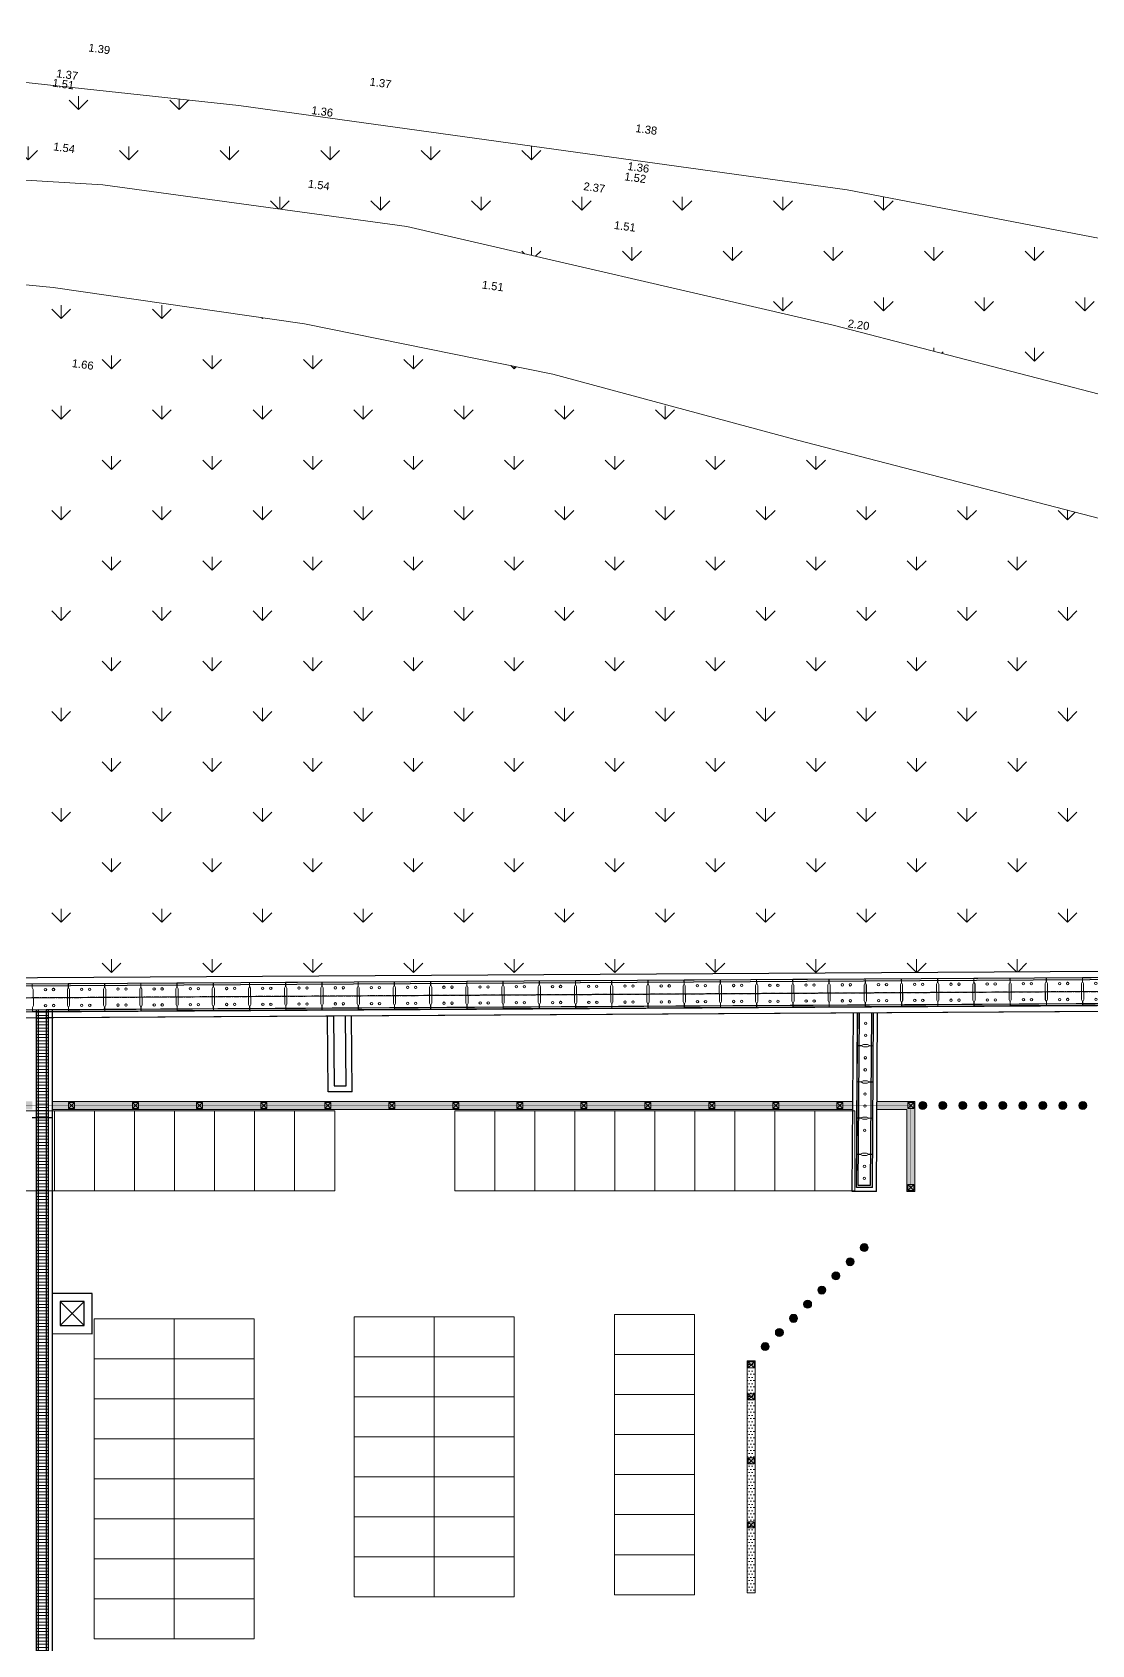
# Model space of a CAD drawing. Header units: millimetres. Extents: x -286774 to 170591, y -126585 to 81607.
# Drawn here: x 9750 to 36223, y 4274 to 44570 of the extents above; entities that cross this region are included whole.
import ezdxf

# ---------------------------------------------------------------- set-up
doc = ezdxf.new("R2010")
doc.units = ezdxf.units.MM
doc.header["$LTSCALE"] = 100
doc.header["$MEASUREMENT"] = 0
doc.linetypes.add('CENTERX2', pattern=[4, 2.5, -0.5, 0.5, -0.5])
for name, color, linetype, lineweight in [('1.Fence Wall', 2, 'Continuous', 15), ('ARC-VIEW', 90, 'Continuous', 5), ('ARC_HATCH', 8, 'Continuous', 9), ('BOLLARD', 221, 'Continuous', 5), ('Fence', 1, 'Continuous', 9), ('net thay', 7, 'Continuous', 9), ('TAN CANG-profile- REVISE1$0$8', 17, 'Continuous', 0), ('trench cover', 74, 'Continuous', 0), ('UPVC D90', 6, 'Continuous', 30), ('X-FENCE_Suoi Tien Substation_Fence at yards_Elevation$0$$1$XBASE SUOI TIEN$0$A-Hatch', 8, 'Continuous', 5)]:
    doc.layers.add(name, color=color, linetype=linetype, lineweight=lineweight)
doc.layers.add('ARC-PAKING-AR', color=9, linetype='Continuous', lineweight=0, true_color=0x808080)
for name, color, linetype in [('detail', 7, 'Continuous'), ('L1-DRAINAGE-LONG_DITCH', 6, 'Continuous'), ('L1-DRAINAGE-TRANS_PIPE', 230, 'CENTERX2')]:
    doc.layers.add(name, color=color, linetype=linetype)
doc.layers.add('Elevation', color=1, linetype='Continuous', plot=False)
doc.styles.get("Standard").update_dxf_attribs({"font": 'arial.ttf'})
pattern_1 = [(4e-10, (-28297.21, 2.145), (39.6875, 79.375), [0, -79.375])]

# ---------------------------------------------------------------- blocks, each defined once
blk = doc.blocks.new('c1')
at = {"layer": 'trench cover'}
blk.add_lwpolyline([(875, 345), (875, 250), (850, 200), (850, -200), (875, -250), (875, -345), (-25, -345), (-25, -250), (0, -200), (0, 200), (-25, 250), (-25, 345)], close=True, dxfattribs=at)
for centre in [(304, 200), (504, 200), (304, -200), (504, -200)]:
    blk.add_circle(centre, 30, dxfattribs=at)
blk = doc.blocks.new('*U28')
at = {"layer": 'trench cover', "xscale": 0.001, "yscale": 0.001, "zscale": 0.001}
blk.add_blockref('c1', (-0.425, 0), dxfattribs=at)
blk = doc.blocks.new('*U29')
at = {"layer": 'trench cover'}
for p in [(91.405, 0), (92.31, 0), (93.215, 0), (94.12, 0), (95.025, 0), (95.93, 0), (96.835, 0), (97.74, 0), (98.645, 0), (99.55, 0), (100.455, 0), (101.36, 0), (102.265, 0), (103.17, 0), (104.075, 0), (104.98, 0), (105.885, 0), (106.79, 0), (107.695, 0), (108.6, 0), (109.505, 0), (110.41, 0), (111.315, 0), (112.22, 0), (113.125, 0), (114.03, 0), (114.935, 0), (115.84, 0), (116.745, 0), (117.65, 0)]:
    blk.add_blockref('*U28', p, dxfattribs=at)
blk = doc.blocks.new('ttc')
at = {"layer": 'L1-DRAINAGE-LONG_DITCH', "ltscale": 0.8, "flags": 128}
for points in [[(-14.775, 3.366), (135.514, 24.94)], [(-14.605, 3.239), (135.387, 24.771)], [(-11.113, -15.713), (-12.346, -6.258), (-12.815, -4.308), (-13.813, 2.645), (135.486, 24.078)], [(-10.964, -15.694), (-12.198, -6.23), (-12.667, -4.279), (-13.643, 2.518), (135.656, 23.951)], [(98.563, 14.11), (97.985, 18.543)], [(97.968, 14.028), (97.391, 18.458)], [(98.054, 14.141), (97.49, 18.471)], [(98.451, 14.196), (97.886, 18.53)], [(84.651, 14.709), (84.381, 16.59)], [(85.245, 14.794), (84.975, 16.675)], [(85.245, 14.794), (84.651, 14.709)], [(98.563, 14.11), (97.968, 14.028)], [(98.451, 14.196), (98.054, 14.141)]]:
    blk.add_lwpolyline(points, dxfattribs=at)
at = {"layer": 'L1-DRAINAGE-LONG_DITCH', "ltscale": 0.3}
for points in [[(-14.549, 3.196), (135.344, 24.714)], [(-13.869, 2.688), (135.429, 24.12)], [(97.837, 18.521), (98.393, 14.237), (98.095, 14.198), (97.54, 18.479)], [(84.53, 16.611), (84.779, 14.879), (85.076, 14.922), (84.827, 16.654)]]:
    blk.add_lwpolyline(points, dxfattribs=at)
at = {"layer": 'L1-DRAINAGE-TRANS_PIPE', "ltscale": 0.5, "flags": 128}
blk.add_lwpolyline([(-14.209, 2.942), (135.387, 24.417)], dxfattribs=at)
at = {"layer": 'trench cover'}
blk.add_lwpolyline([(97.495, 18.472), (97.601, 17.66), (97.695, 17.672), (97.741, 17.704), (97.841, 17.717), (97.893, 17.698), (97.988, 17.71), (97.881, 18.528)], dxfattribs=at)
for points in [[(97.988, 17.706), (97.894, 17.693), (97.848, 17.662), (97.749, 17.649), (97.696, 17.667), (97.602, 17.655), (97.718, 16.763), (97.812, 16.775), (97.858, 16.806), (97.958, 16.819), (98.01, 16.801), (98.105, 16.813)], [(98.105, 16.808), (98.011, 16.796), (97.965, 16.765), (97.866, 16.752), (97.813, 16.77), (97.719, 16.758), (97.835, 15.865), (97.929, 15.878), (97.975, 15.909), (98.075, 15.922), (98.127, 15.903), (98.222, 15.916)], [(98.222, 15.911), (98.128, 15.898), (98.082, 15.867), (97.982, 15.854), (97.93, 15.873), (97.835, 15.86), (97.952, 14.968), (98.046, 14.98), (98.092, 15.011), (98.191, 15.024), (98.244, 15.006), (98.338, 15.018)], [(98.058, 14.155), (98.445, 14.202), (98.339, 15.013), (98.245, 15.001), (98.199, 14.97), (98.099, 14.957), (98.047, 14.975), (97.952, 14.963)]]:
    blk.add_lwpolyline(points, close=True, dxfattribs=at)
for centre in [(97.727, 18.241), (97.766, 17.944), (97.834, 17.383), (97.872, 17.085), (97.951, 16.485), (97.989, 16.188), (98.068, 15.588), (98.184, 14.691), (98.223, 14.393)]:
    blk.add_circle(centre, 0.03, dxfattribs=at)
at = {"layer": 'trench cover', "rotation": 8.169265610718904}
blk.add_blockref('*U29', (-13.021, 3.113), dxfattribs=at)
blk = doc.blocks.new('packing-ar')
at = {"layer": 'ARC-PAKING-AR'}
for points in [[(78.057, 30.7), (79.057, 30.7), (79.057, 32.7), (78.057, 32.7)], [(79.057, 30.7), (80.057, 30.7), (80.057, 32.7), (79.057, 32.7)], [(80.057, 30.7), (81.057, 30.7), (81.057, 32.7), (80.057, 32.7)], [(81.057, 30.7), (82.057, 30.7), (82.057, 32.7), (81.057, 32.7)], [(82.057, 30.7), (83.057, 30.7), (83.057, 32.7), (82.057, 32.7)], [(83.057, 30.7), (84.057, 30.7), (84.057, 32.7), (83.057, 32.7)], [(84.057, 30.7), (85.057, 30.7), (85.057, 32.7), (84.057, 32.7)], [(85.057, 30.7), (86.057, 30.7), (86.057, 32.7), (85.057, 32.7)], [(89.057, 30.7), (90.057, 30.7), (90.057, 32.7), (89.057, 32.7)], [(90.057, 30.7), (91.057, 30.7), (91.057, 32.7), (90.057, 32.7)], [(91.057, 30.7), (92.057, 30.7), (92.057, 32.7), (91.057, 32.7)], [(92.057, 30.7), (93.057, 30.7), (93.057, 32.7), (92.057, 32.7)], [(93.057, 30.7), (94.057, 30.7), (94.057, 32.7), (93.057, 32.7)], [(94.057, 30.7), (95.057, 30.7), (95.057, 32.7), (94.057, 32.7)], [(95.057, 30.7), (96.057, 30.7), (96.057, 32.7), (95.057, 32.7)], [(96.057, 30.7), (97.057, 30.7), (97.057, 32.7), (96.057, 32.7)], [(97.057, 30.7), (98.057, 30.7), (98.057, 32.7), (97.057, 32.7)], [(98.057, 30.7), (99.057, 30.7), (99.057, 32.7), (98.057, 32.7)], [(82.045, 27.502), (82.045, 26.502), (80.045, 26.502), (80.045, 27.502)], [(82.045, 27.502), (82.045, 26.502), (84.045, 26.502), (84.045, 27.502)], [(88.545, 27.552), (88.545, 26.552), (86.545, 26.552), (86.545, 27.552)], [(88.545, 27.552), (88.545, 26.552), (90.545, 26.552), (90.545, 27.552)], [(95.045, 27.606), (95.045, 26.606), (93.045, 26.606), (93.045, 27.606)], [(95.045, 26.606), (95.045, 25.606), (93.045, 25.606), (93.045, 26.606)], [(82.045, 26.502), (82.045, 25.502), (80.045, 25.502), (80.045, 26.502)], [(82.045, 26.502), (82.045, 25.502), (84.045, 25.502), (84.045, 26.502)], [(88.545, 26.552), (88.545, 25.552), (86.545, 25.552), (86.545, 26.552)], [(88.545, 26.552), (88.545, 25.552), (90.545, 25.552), (90.545, 26.552)], [(82.045, 25.502), (82.045, 24.502), (80.045, 24.502), (80.045, 25.502)], [(82.045, 25.502), (82.045, 24.502), (84.045, 24.502), (84.045, 25.502)], [(88.545, 25.552), (88.545, 24.552), (86.545, 24.552), (86.545, 25.552)], [(88.545, 25.552), (88.545, 24.552), (90.545, 24.552), (90.545, 25.552)], [(95.045, 25.606), (95.045, 24.606), (93.045, 24.606), (93.045, 25.606)], [(95.045, 24.606), (95.045, 23.606), (93.045, 23.606), (93.045, 24.606)], [(82.045, 24.502), (82.045, 23.502), (80.045, 23.502), (80.045, 24.502)], [(82.045, 24.502), (82.045, 23.502), (84.045, 23.502), (84.045, 24.502)], [(88.545, 24.552), (88.545, 23.552), (86.545, 23.552), (86.545, 24.552)], [(88.545, 24.552), (88.545, 23.552), (90.545, 23.552), (90.545, 24.552)], [(82.045, 23.502), (82.045, 22.502), (80.045, 22.502), (80.045, 23.502)], [(82.045, 23.502), (82.045, 22.502), (84.045, 22.502), (84.045, 23.502)], [(88.545, 23.552), (88.545, 22.552), (86.545, 22.552), (86.545, 23.552)], [(88.545, 23.552), (88.545, 22.552), (90.545, 22.552), (90.545, 23.552)], [(95.045, 23.606), (95.045, 22.606), (93.045, 22.606), (93.045, 23.606)], [(95.045, 22.606), (95.045, 21.606), (93.045, 21.606), (93.045, 22.606)], [(82.045, 22.502), (82.045, 21.502), (80.045, 21.502), (80.045, 22.502)], [(82.045, 22.502), (82.045, 21.502), (84.045, 21.502), (84.045, 22.502)], [(88.545, 22.552), (88.545, 21.552), (86.545, 21.552), (86.545, 22.552)], [(88.545, 22.552), (88.545, 21.552), (90.545, 21.552), (90.545, 22.552)], [(82.045, 21.502), (82.045, 20.502), (80.045, 20.502), (80.045, 21.502)], [(82.045, 21.502), (82.045, 20.502), (84.045, 20.502), (84.045, 21.502)], [(88.545, 21.552), (88.545, 20.552), (86.545, 20.552), (86.545, 21.552)], [(88.545, 21.552), (88.545, 20.552), (90.545, 20.552), (90.545, 21.552)], [(95.045, 21.606), (95.045, 20.606), (93.045, 20.606), (93.045, 21.606)], [(82.045, 20.502), (82.045, 19.502), (80.045, 19.502), (80.045, 20.502)], [(82.045, 20.502), (82.045, 19.502), (84.045, 19.502), (84.045, 20.502)]]:
    blk.add_lwpolyline(points, close=True, dxfattribs=at)
blk = doc.blocks.new('bollard H')
at = {"layer": 'BOLLARD'}
h = blk.add_hatch(color=256, dxfattribs=at)
h.dxf.hatch_style = 1
h.set_gradient(color1=(128, 128, 128), tint=1, name='SPHERICAL')
edge = h.paths.add_edge_path()
edge.add_arc((0, 0), 0.1, -7.8306, 352.1694)
blk.add_circle((0, 0), 0.1, dxfattribs=at)
blk = doc.blocks.new('*U88')
at = {"layer": 'BOLLARD', "xscale": 999.9999999999999, "yscale": 999.9999999999999, "zscale": 999.9999999999999, "rotation": 277.8305783406321}
blk.add_blockref('bollard H', (0, 0), dxfattribs=at)
blk = doc.blocks.new('*U89')
at = {"layer": 'BOLLARD'}
for p in [(8421, 1158), (8916, 1226), (9411, 1294), (9907, 1362), (10402, 1431), (10897, 1499), (5449, 749), (5944, 817), (6439, 886), (6935, 954), (7430, 1022), (7925, 1090), (2477, 341), (2972, 409), (3467, 477), (3963, 545), (4458, 613), (4953, 681), (0, 0), (495, 68), (991, 136), (1486, 204), (1981, 272)]:
    blk.add_blockref('*U88', p, dxfattribs=at)
blk = doc.blocks.new('*U84')
at = {"layer": 'BOLLARD', "xscale": 1000, "yscale": 1000, "zscale": 1000, "rotation": 7.830578339736208}
blk.add_blockref('bollard H', (0, 0), dxfattribs=at)
blk = doc.blocks.new('*U85')
at = {"layer": 'BOLLARD'}
for p in [(-477, 3467), (-409, 2972), (-341, 2477), (-272, 1981), (-204, 1486), (-136, 991), (-68, 495), (0, 0)]:
    blk.add_blockref('*U84', p, dxfattribs=at)
blk = doc.blocks.new('TRU D60')
at = {"layer": 'Fence'}
for p, q in [((-99532, -940350), (-99382, -940200)), ((-99532, -940200), (-99382, -940350))]:
    blk.add_line(p, q, dxfattribs=at)
blk.add_lwpolyline([(-99532, -940350), (-99382, -940350), (-99382, -940200), (-99532, -940200)], close=True, dxfattribs=at)
blk = doc.blocks.new('*U105')
at = {"layer": 'UPVC D90'}
blk.add_blockref('TRU D60', (99457, 940275), dxfattribs=at)
blk = doc.blocks.new('*U106')
at = {"layer": 'detail'}
for p in [(0, 0), (1600, 0), (3200, 0), (4800, 0), (6400, 0), (8000, 0), (9600, 0), (11200, 0), (12800, 0), (14400, 0), (16000, 0), (17600, 0), (19200, 0), (20800, 0), (22400, 0), (24000, 0)]:
    blk.add_blockref('*U105', p, dxfattribs=at)
blk = doc.blocks.new('*U107')
at = {"layer": 'UPVC D90', "rotation": 7.780999999999881}
blk.add_blockref('TRU D60', (-28760, 945083), dxfattribs=at)
blk = doc.blocks.new('*U108')
at = {"layer": 'net thay'}
blk.add_blockref('*U107', (0, 0), dxfattribs=at)
blk = doc.blocks.new('*U109')
at = {"layer": 'UPVC D90', "rotation": 7.780999999999881}
blk.add_blockref('TRU D60', (-28760, 945083), dxfattribs=at)
blk = doc.blocks.new('*U110')
at = {"layer": 'net thay'}
blk.add_blockref('*U109', (0, 0), dxfattribs=at)

msp = doc.modelspace()

# ---------------------------------------------------------------- hatches: boundary and pattern name
at = {"layer": 'ARC_HATCH'}
h = msp.add_hatch(dxfattribs=at)
h.set_pattern_fill('ANSI31', color=256, scale=25, angle=127.1694)
h.set_pattern_definition([(180, (-28264.71, 0.46), (6e-10, -79.375), [])])
h.paths.add_polyline_path([(10150, -20008), (10150, 20102), (9850, 20102), (9850, -20010)])
h = msp.add_hatch(dxfattribs=at)
h.set_pattern_fill('DOTS', color=256, scale=50, angle=-7.8306)
h.set_pattern_definition(pattern_1)
h.paths.add_polyline_path([(5753, 17850), (5751, 17650), (5756, 17650), (5758, 17850)])
h.paths.add_polyline_path([(5358, 17850), (5356, 17650), (5361, 17650), (5363, 17850)])
h.paths.add_polyline_path([(5256, 17650), (5258, 17850), (-8800, 17850), (-8800, 6190), (-8600, 6190), (-8600, 17650)])
h.paths.add_polyline_path([(30857, 17850), (30856, 17650), (31600, 17650), (31600, 15600), (31800, 15600), (31800, 17850)])
h.paths.add_polyline_path([(9750, 17650), (9750, 17850), (5858, 17850), (5856, 17650)])
h.paths.add_polyline_path([(10250, 17850), (10250, 17650), (30256, 17650), (30257, 17850)])
h = msp.add_hatch(dxfattribs=at)
h.set_pattern_fill('DOTS', color=256, scale=50, angle=-7.8306)
h.set_pattern_definition(pattern_1)
h.paths.add_polyline_path([(27610, 11370), (27810, 11370), (27810, 5570), (27610, 5570)])
at = {"layer": 'TAN CANG-profile- REVISE1$0$8'}
h = msp.add_hatch(dxfattribs=at)
h.set_pattern_fill('GRASS', color=256, scale=70, angle=-7.8306)
h.set_pattern_definition([(90, (-1001169.8, -484145.6), (-1257.2359, 1257.2359), [333.375, -2181.0967]), (45, (-1001169.8, -484145.6), (-1257.2359, 1257.2359), [333.375, -1444.625]), (135, (-1001169.8, -484145.6), (-1257.2359, -1257.2359), [333.375, -1444.625])])
edge = h.paths.add_edge_path()
edge.add_line((71515, 22253), (71830, 22569))
edge.add_line((71830, 22569), (68111, 26271))
edge.add_line((68111, 26271), (63823, 29521))
edge.add_line((63823, 29521), (59036, 32227))
edge.add_line((59036, 32227), (52176, 35062))
edge.add_line((52176, 35062), (45019, 37352))
edge.add_line((45019, 37352), (37640, 39181))
edge.add_line((37640, 39181), (30114, 40633))
edge.add_line((30114, 40633), (14916, 42739))
edge.add_line((14916, 42739), (18, 44339))
edge.add_line((18, 44339), (-3470, 44570))
edge.add_line((-3470, 44570), (-3483, 44371))
edge.add_arc((-3800, 39581), 4800, 86.2115, 150.9603)
edge.add_line((-7997, 41911), (11513, 40761))
edge.add_line((11513, 40761), (19111, 39716))
edge.add_line((19111, 39716), (29760, 37252))
edge.add_line((29760, 37252), (50256, 31936))
edge.add_line((50256, 31936), (59968, 28103))
edge.add_line((59968, 28103), (64633, 25714))
edge.add_line((64633, 25714), (69333, 23569))
edge.add_line((69333, 23569), (71827, 21728))
edge.add_line((71827, 21728), (72021, 21593))
edge.add_line((72021, 21593), (71515, 22253))
h = msp.add_hatch(dxfattribs=at)
h.set_pattern_fill('GRASS', color=256, scale=70, angle=-7.8306)
h.set_pattern_definition([(90, (-806730.6, -593718), (-1257.2359, 1257.2359), [333.375, -2181.0967]), (45, (-806730.6, -593718), (-1257.236, 1257.236), [333.375, -1444.625]), (135, (-806730.6, -593718), (-1257.236, -1257.236), [333.375, -1444.625])])
h.paths.add_polyline_path([(28867, 34379), (22755, 36028), (16552, 37283), (10271, 38194), (3925, 38811), (-8600, 39352), (-8600, 20837), (67069, 21284), (63284, 23152), (58584, 25297), (49362, 29063)])

# ---------------------------------------------------------------- linework, layer by layer
at = {"flags": 128}
for points in [[(9750, 17450), (10250, 17450)], [(10450, 12851), (11050, 12251)], [(11050, 12851), (10450, 12251)]]:
    msp.add_lwpolyline(points, dxfattribs=at)
for points in [[(10250, 12050), (11250, 12048), (11250, 13048), (10250, 13048)], [(10450, 12251), (11050, 12251), (11050, 12851), (10450, 12851)]]:
    msp.add_lwpolyline(points, close=True)
at = {"layer": '1.Fence Wall'}
for points in [[(30257, 17850), (10250, 17850)], [(30856, 17650), (31600, 17650), (31600, 15600), (31800, 15600), (31800, 17850), (30857, 17850)], [(10250, 17650), (30256, 17650)]]:
    msp.add_lwpolyline(points, dxfattribs=at)
at = {"layer": '1.Fence Wall', "flags": 128}
msp.add_lwpolyline([(27610, 11370), (27810, 11370), (27810, 5570), (27610, 5570)], close=True, dxfattribs=at)
at = {"layer": 'ARC-VIEW'}
for p, q in [((18, 44339), (14916, 42739)), ((14916, 42739), (30114, 40633)), ((11513, 40761), (-7997, 41911)), ((19111, 39716), (11513, 40761)), ((30114, 40633), (37640, 39181)), ((29760, 37252), (19111, 39716)), ((50256, 31936), (29760, 37252))]:
    msp.add_line(p, q, dxfattribs=at)
at = {"layer": 'ARC-VIEW', "flags": 128}
msp.add_lwpolyline([(67070, 21284), (63284, 23152), (58584, 25297), (49362, 29063), (28867, 34379), (22755, 36028), (16552, 37283), (10271, 38194), (3925, 38811), (-8800, 39361)], dxfattribs=at)
at = {"layer": 'L1-DRAINAGE-LONG_DITCH', "ltscale": 0.8}
for p, q in [((9850, 20146), (9850, -20055)), ((10150, 20147), (10150, -20053)), ((10250, 20148), (10250, -12030))]:
    msp.add_line(p, q, dxfattribs=at)
at = {"layer": 'L1-DRAINAGE-LONG_DITCH', "ltscale": 0.3}
for p, q in [((9900, 20146), (9900, -20055)), ((10100, 20147), (10100, -20053))]:
    msp.add_line(p, q, dxfattribs=at)
at = {"layer": 'L1-DRAINAGE-LONG_DITCH', "ltscale": 0.8, "flags": 128}
for points in [[(-82904, 20397), (68923, 21295)], [(-82753, 20248), (68774, 21144)], [(-81875, 997), (-81809, 10533), (-82007, 12529), (-82049, 19552), (68778, 20444)], [(-22150, 19757), (68929, 20295)], [(17141, 18089), (17130, 19989)], [(17741, 18092), (17730, 19992)], [(30241, 15600), (30273, 20067)], [(30342, 15700), (30373, 20066)], [(30742, 15700), (30773, 20071)], [(30841, 15600), (30873, 20070)], [(17741, 18092), (17141, 18089)], [(30841, 15600), (30241, 15600)], [(30742, 15700), (30342, 15700)]]:
    msp.add_lwpolyline(points, dxfattribs=at)
at = {"layer": 'L1-DRAINAGE-LONG_DITCH', "ltscale": 0.3}
for points in [[(-82702, 20199), (68724, 21094)], [(10100, 20147), (68728, 20494)], [(-82099, 19602), (9900, 20146)], [(17280, 19990), (17290, 18240), (17590, 18241), (17580, 19991)], [(30723, 20069), (30690, 15749), (30390, 15751), (30423, 20067)]]:
    msp.add_lwpolyline(points, dxfattribs=at)
at = {"layer": 'L1-DRAINAGE-TRANS_PIPE', "ltscale": 0.5, "flags": 128}
msp.add_lwpolyline([(-82401, 19900), (68726, 20794)], dxfattribs=at)
at = {"layer": 'trench cover'}
for points in [[(10651, 20795), (10651, 20700), (10627, 20650), (10629, 20251), (10654, 20201), (10655, 20106), (9755, 20100), (9754, 20195), (9779, 20245), (9777, 20645), (9751, 20695), (9751, 20790)], [(11556, 20801), (11556, 20706), (11532, 20656), (11534, 20256), (11559, 20206), (11560, 20111), (10660, 20106), (10659, 20201), (10684, 20251), (10682, 20651), (10656, 20700), (10656, 20795)], [(12461, 20806), (12461, 20711), (12436, 20661), (12439, 20261), (12464, 20211), (12465, 20116), (11565, 20111), (11564, 20206), (11589, 20256), (11587, 20656), (11561, 20706), (11561, 20801)], [(13366, 20811), (13366, 20716), (13341, 20666), (13344, 20267), (13369, 20217), (13370, 20122), (12470, 20116), (12469, 20211), (12494, 20262), (12491, 20661), (12466, 20711), (12466, 20806)], [(14271, 20817), (14271, 20722), (14246, 20672), (14249, 20272), (14274, 20222), (14275, 20127), (13375, 20122), (13374, 20217), (13399, 20267), (13396, 20667), (13371, 20717), (13371, 20812)], [(15176, 20822), (15176, 20727), (15151, 20677), (15154, 20277), (15179, 20227), (15180, 20132), (14280, 20127), (14279, 20222), (14304, 20272), (14301, 20672), (14276, 20722), (14276, 20817)], [(16081, 20828), (16081, 20733), (16056, 20682), (16059, 20283), (16084, 20233), (16085, 20138), (15185, 20132), (15184, 20227), (15209, 20278), (15206, 20677), (15181, 20727), (15181, 20822)], [(16986, 20833), (16986, 20738), (16961, 20688), (16964, 20288), (16989, 20238), (16990, 20143), (16090, 20138), (16089, 20233), (16114, 20283), (16111, 20683), (16086, 20733), (16086, 20828)], [(17891, 20838), (17891, 20743), (17866, 20693), (17869, 20293), (17894, 20243), (17895, 20148), (16995, 20143), (16994, 20238), (17019, 20288), (17016, 20688), (16991, 20738), (16991, 20833)], [(18796, 20844), (18796, 20749), (18771, 20698), (18774, 20299), (18799, 20249), (18800, 20154), (17900, 20148), (17899, 20243), (17924, 20294), (17921, 20693), (17896, 20743), (17896, 20838)], [(19701, 20849), (19701, 20754), (19676, 20704), (19679, 20304), (19704, 20254), (19705, 20159), (18805, 20154), (18804, 20249), (18829, 20299), (18826, 20699), (18801, 20749), (18801, 20844)], [(20605, 20854), (20606, 20759), (20581, 20709), (20584, 20309), (20609, 20259), (20610, 20164), (19710, 20159), (19709, 20254), (19734, 20304), (19731, 20704), (19706, 20754), (19706, 20849)], [(21510, 20860), (21511, 20765), (21486, 20714), (21489, 20315), (21514, 20265), (21515, 20170), (20615, 20165), (20614, 20260), (20639, 20310), (20636, 20709), (20611, 20759), (20610, 20854)], [(22415, 20865), (22416, 20770), (22391, 20720), (22394, 20320), (22419, 20270), (22420, 20175), (21520, 20170), (21519, 20265), (21544, 20315), (21541, 20715), (21516, 20765), (21515, 20860)], [(23320, 20870), (23321, 20775), (23296, 20725), (23299, 20325), (23324, 20276), (23325, 20181), (22425, 20175), (22424, 20270), (22449, 20320), (22446, 20720), (22421, 20770), (22420, 20865)], [(24225, 20876), (24226, 20781), (24201, 20731), (24204, 20331), (24229, 20281), (24230, 20186), (23330, 20181), (23329, 20276), (23354, 20326), (23351, 20726), (23326, 20775), (23325, 20870)], [(25130, 20881), (25131, 20786), (25106, 20736), (25109, 20336), (25134, 20286), (25134, 20191), (24235, 20186), (24234, 20281), (24259, 20331), (24256, 20731), (24231, 20781), (24230, 20876)], [(26035, 20886), (26036, 20791), (26011, 20741), (26014, 20341), (26039, 20292), (26039, 20197), (25139, 20191), (25139, 20286), (25164, 20336), (25161, 20736), (25136, 20786), (25135, 20881)], [(26940, 20892), (26941, 20797), (26916, 20747), (26919, 20347), (26944, 20297), (26944, 20202), (26044, 20197), (26044, 20292), (26069, 20342), (26066, 20742), (26041, 20791), (26040, 20886)], [(27845, 20897), (27846, 20802), (27821, 20752), (27824, 20352), (27849, 20302), (27849, 20207), (26949, 20202), (26949, 20297), (26974, 20347), (26971, 20747), (26946, 20797), (26945, 20892)], [(28750, 20902), (28751, 20807), (28726, 20757), (28729, 20357), (28754, 20308), (28754, 20213), (27854, 20207), (27854, 20302), (27879, 20352), (27876, 20752), (27851, 20802), (27850, 20897)], [(29655, 20908), (29656, 20813), (29631, 20763), (29634, 20363), (29659, 20313), (29659, 20218), (28759, 20213), (28759, 20308), (28784, 20358), (28781, 20758), (28756, 20807), (28755, 20902)], [(30560, 20913), (30561, 20818), (30536, 20768), (30539, 20368), (30564, 20318), (30564, 20223), (29664, 20218), (29664, 20313), (29689, 20363), (29686, 20763), (29661, 20813), (29660, 20908)], [(31465, 20918), (31466, 20823), (31441, 20773), (31444, 20374), (31469, 20324), (31469, 20229), (30569, 20223), (30569, 20318), (30594, 20369), (30591, 20768), (30566, 20818), (30565, 20913)], [(32370, 20924), (32371, 20829), (32346, 20779), (32349, 20379), (32374, 20329), (32374, 20234), (31474, 20229), (31474, 20324), (31499, 20374), (31496, 20774), (31471, 20824), (31470, 20919)], [(33275, 20929), (33276, 20834), (33251, 20784), (33253, 20384), (33279, 20334), (33279, 20239), (32379, 20234), (32379, 20329), (32404, 20379), (32401, 20779), (32376, 20829), (32375, 20924)], [(34180, 20935), (34181, 20840), (34156, 20789), (34158, 20390), (34184, 20340), (34184, 20245), (33284, 20239), (33284, 20334), (33308, 20385), (33306, 20784), (33281, 20834), (33280, 20929)], [(35085, 20940), (35086, 20845), (35061, 20795), (35063, 20395), (35089, 20345), (35089, 20250), (34189, 20245), (34189, 20340), (34213, 20390), (34211, 20790), (34186, 20840), (34185, 20935)], [(35990, 20945), (35991, 20850), (35966, 20800), (35968, 20400), (35994, 20350), (35994, 20255), (35094, 20250), (35094, 20345), (35118, 20395), (35116, 20795), (35091, 20845), (35090, 20940)], [(36895, 20951), (36896, 20856), (36871, 20805), (36873, 20406), (36899, 20356), (36899, 20261), (35999, 20255), (35999, 20350), (36023, 20401), (36021, 20800), (35996, 20850), (35995, 20945)], [(30762, 19240), (30667, 19241), (30617, 19216), (30517, 19217), (30467, 19242), (30372, 19243), (30365, 18343), (30460, 18342), (30511, 18367), (30611, 18366), (30660, 18341), (30755, 18340)], [(30755, 18335), (30660, 18336), (30610, 18311), (30510, 18312), (30460, 18337), (30365, 18338), (30359, 17438), (30454, 17437), (30504, 17462), (30604, 17461), (30654, 17436), (30749, 17435)], [(30749, 17430), (30654, 17431), (30604, 17406), (30504, 17407), (30454, 17432), (30359, 17433), (30353, 16533), (30448, 16532), (30498, 16557), (30598, 16556), (30648, 16531), (30743, 16530)], [(30347, 15714), (30737, 15707), (30743, 16525), (30648, 16526), (30597, 16501), (30497, 16502), (30448, 16527), (30353, 16528)]]:
    msp.add_lwpolyline(points, close=True, dxfattribs=at)
msp.add_lwpolyline([(30378, 20067), (30372, 19248), (30467, 19247), (30517, 19272), (30617, 19271), (30667, 19246), (30762, 19245), (30768, 20069)], dxfattribs=at)
for centre in [(10080, 20647), (10280, 20648), (10985, 20652), (11185, 20654), (11890, 20658), (12090, 20659), (12795, 20663), (12995, 20664), (13700, 20668), (13900, 20670), (14605, 20674), (14805, 20675), (15510, 20679), (15710, 20680), (16415, 20685), (16615, 20686), (17320, 20690), (17520, 20691), (18225, 20695), (18425, 20696), (19130, 20701), (19330, 20702), (20035, 20706), (20235, 20707), (20940, 20711), (21140, 20712), (21845, 20717), (22045, 20718), (22750, 20722), (22950, 20723), (23655, 20727), (23855, 20729), (24560, 20733), (24760, 20734), (25465, 20738), (25665, 20739), (26370, 20743), (26570, 20745), (27275, 20749), (27475, 20750), (28180, 20754), (28380, 20755), (29085, 20759), (29285, 20761), (29990, 20765), (30190, 20766), (30895, 20770), (31095, 20771), (31800, 20775), (32000, 20777), (32705, 20781), (32905, 20782), (33610, 20786), (33810, 20787), (34515, 20792), (34715, 20793), (35420, 20797), (35620, 20798), (10082, 20247), (10282, 20248), (10987, 20253), (11187, 20254), (11892, 20258), (12092, 20259), (12797, 20263), (12997, 20265), (13702, 20269), (13902, 20270), (14607, 20274), (14807, 20275), (15512, 20279), (15712, 20281), (16417, 20285), (16617, 20286), (17322, 20290), (17522, 20291), (18227, 20295), (18427, 20297), (19132, 20301), (19332, 20302), (20037, 20306), (20237, 20307), (20942, 20311), (21142, 20313), (21847, 20317), (22047, 20318), (22752, 20322), (22952, 20323), (23657, 20328), (23857, 20329), (24562, 20333), (24762, 20334), (25467, 20338), (25667, 20339), (26372, 20344), (26572, 20345), (27277, 20349), (27477, 20350), (28182, 20354), (28382, 20355), (29087, 20360), (29287, 20361), (29992, 20365), (30192, 20366), (30897, 20370), (31097, 20371), (31802, 20376), (32002, 20377), (32707, 20381), (32907, 20382), (33612, 20386), (33812, 20388), (34517, 20392), (34717, 20393), (35422, 20397), (35622, 20398), (30576, 19806), (30574, 19506), (30565, 18941), (30563, 18641), (30556, 17737), (30558, 18037), (30552, 17132), (30545, 16227), (30543, 15927)]:
    msp.add_circle(centre, 30, dxfattribs=at)
at = {"layer": 'X-FENCE_Suoi Tien Substation_Fence at yards_Elevation$0$$1$XBASE SUOI TIEN$0$A-Hatch', "const_width": 6}
for points in [[(31700, 15700), (31700, 17750), (-8699, 17750), (-8701, 6550)], [(27710, 11269), (27710, 5670)]]:
    msp.add_lwpolyline(points, dxfattribs=at)

# ---------------------------------------------------------------- block references
at = {"layer": 'ARC-PAKING-AR', "xscale": 1000, "yscale": 1000, "zscale": 1000}
msp.add_blockref('packing-ar', (-68750, -15081), dxfattribs=at)
at = {"layer": 'BOLLARD'}
for name, p, rotation in [('*U89', (32000, 17750), 352.169421660703), ('*U85', (28064, 11724), 307.1694216537828)]:
    msp.add_blockref(name, p, dxfattribs=dict(at, rotation=rotation))
at = {"layer": 'detail', "rotation": 0.0004216607028151708}
msp.add_blockref('*U106', (5933, 17750), dxfattribs=at)
at = {"layer": 'L1-DRAINAGE-LONG_DITCH', "xscale": 1000, "yscale": 1000, "zscale": 1000, "rotation": 352.169421660703}
msp.add_blockref('ttc', (-68725, 15050), dxfattribs=at)
at = {"layer": 'net thay', "rotation": 352.169421660703}
for name, p in [('*U108', (31700, 17750)), ('*U110', (31700, 15700))]:
    msp.add_blockref(name, p, dxfattribs=at)
at = {"layer": 'UPVC D90', "rotation": 0.0004216607028199416}
for p in [(127161, 951546), (127160, 950746), (127160, 949146), (127160, 947546)]:
    msp.add_blockref('TRU D60', p, dxfattribs=at)

# ---------------------------------------------------------------- texts
at = {"layer": 'Elevation'}
for s, p in [('1.39', (11143, 44093, 1393)), ('1.37', (10341, 43449, 1372)), ('1.51', (10243, 43215, 1510)), ('1.37', (18171, 43241, 1372)), ('1.36', (16714, 42529, 1361)), ('1.38', (24812, 42078, 1380)), ('1.54', (10265, 41621, 1539)), ('1.36', (24613, 41130, 1356)), ('1.54', (16630, 40692, 1540)), ('2.37', (23512, 40628, 2367)), ('1.52', (24535, 40873, 1522)), ('1.51', (24276, 39658, 1509)), ('1.51', (20976, 38168, 1513)), ('2.20', (30114, 37199, 2205)), ('1.66', (10731, 36206, 1662))]:
    msp.add_text(s, height=200, rotation=352.1694, dxfattribs=at).set_placement(p)

doc.saveas('drawing.dxf')
